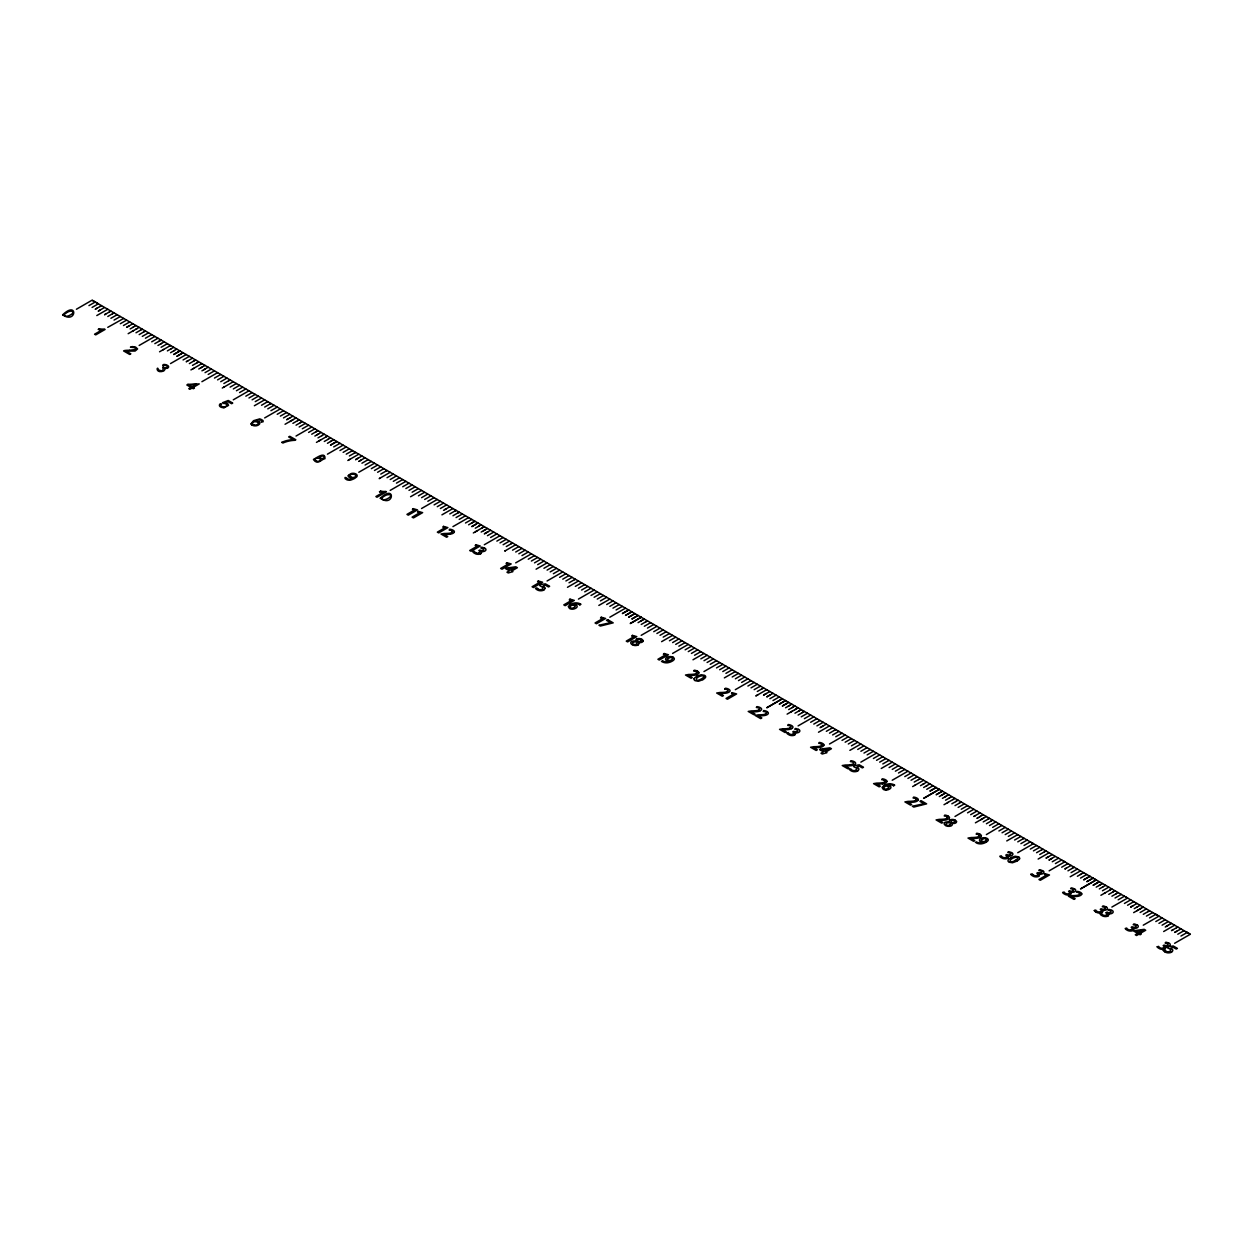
<?xml version="1.0" encoding="UTF-8"?>
<svg xmlns="http://www.w3.org/2000/svg" width="1253" height="1253" viewBox="0 0 1253 1253"><rect width="100%" height="100%" fill="white"/><g stroke="black" fill="none" stroke-linecap="round" stroke-linejoin="round"><path stroke-width="1.5" d="M64.201 314.707L65.469 313.391M724.798 689.056L725.377 688.226A5.654 3.258 0 0 1 728.666 689.181A4.072 2.349 0 0 1 730.092 690.826A3.978 2.302 0 0 1 728.76 692.267A6.328 3.649 0 0 1 725.597 693.191A21.16 12.217 0 0 1 721.305 693.395L719.77 693.41L723.451 695.572L722.276 696.245L716.685 693.019L719.895 692.486A30.73 17.746 0 0 0 724.328 692.314A5.372 3.101 0 0 0 727.241 691.562M763.766 710.592L763.187 711.422A4.417 2.553 0 0 1 765.708 712.002A2.302 1.331 0 0 1 766.491 713.02A2.678 1.535 0 0 1 765.583 713.912M1039.473 869.77L1038.815 870.553A4.354 2.522 0 0 1 1041.008 871.18A2.052 1.19 0 0 1 1041.306 872.84M570.272 604.447L568.298 606.53L569.504 608.472A3.994 2.318 0 0 0 572.402 609.193A5.043 2.913 0 0 0 575.613 608.285A4.057 2.334 0 0 0 576.286 605.011M856.003 770.156C860.185 766.977 846.292 766.789 859.307 764.816L863.505 767.243L862.346 767.917L859.135 766.069L856.692 767.134M884.054 785.349L882.081 787.432L883.287 789.374A3.994 2.318 0 0 0 886.169 790.079M579.92 604.854L580.969 604.244A7.44 4.292 0 0 0 575.926 602.865A8.646 4.996 0 0 0 570.35 604.494M893.687 785.756L894.752 785.13A7.44 4.292 0 0 0 889.708 783.751A8.646 4.996 0 0 0 884.132 785.38M101.462 305.622L99.895 306.531M132.849 327.362L136.013 325.576M161.12 347.269L167.385 343.682M198.35 362.007L196.784 362.916M229.33 380.348L230.145 379.925M255.252 401.618L261.532 398.031M292.904 416.153L289.349 418.173M324.292 434.274L321.896 435.605M354.85 452.819L355.664 452.38M387.036 470.501L385.83 471.159M418.001 488.827L412.143 492.21M448.981 507.167L449.796 506.729M481.183 524.85L478.411 526.417M512.555 542.956L506.275 546.559M512.164 543.191L511.349 543.63M543.943 561.078L537.662 564.664M574.5 579.638L575.315 579.199M606.687 597.305L600.422 600.907M637.276 615.881L631.825 619.029L638.075 615.427M669.447 633.548L663.182 637.135M700.004 652.093L700.834 651.654M731.815 670.01L725.926 673.362M757.313 691.484L763.578 687.897M794.966 706.003L792.225 707.6M826.338 724.124L820.073 727.711M857.725 742.246L851.445 745.833M882.817 763.938L889.097 760.352M919.655 778.912L920.485 778.473M951.466 796.814L949.116 798.177M979.721 816.737L982.806 814.92M982.446 815.17L983.229 814.701M1014.617 832.822L1008.336 836.409M1045.174 851.382L1045.989 850.944M1077.376 869.049L1071.096 872.636M1108.748 887.171L1102.468 890.758M1140.136 905.292L1137.004 907.094M1171.508 923.398L1169.942 924.322M76.417 309.24L92.095 300.172L98.126 303.665M88.947 305.607L95.228 302.02M92.08 307.424L98.36 303.837M95.995 308.771L100.318 306.327M95.228 309.225L97.201 308.128M104.234 307.674L98.36 311.042M98.392 311.057L100.334 309.93M96.794 315.568L107.774 309.272M104.641 314.66L105.8 313.986M104.672 314.675L109.7 311.746M109.34 311.981L110.906 311.073M107.805 316.492L112.833 313.548M112.472 313.798L114.023 312.874M110.906 318.293L117.187 314.707M114.054 320.095L120.319 316.508M99.316 328.803L98.204 329.445A10.259 5.92 0 0 0 101.916 329.993L94.57 334.222L95.714 334.88L105.127 329.445L104.391 329.022A8.207 4.746 0 0 1 99.379 328.725M107.774 327.346L123.671 318.434M120.319 323.728L126.6 320.142M123.467 325.529L129.732 321.943M132.849 323.744L126.6 327.346L128.965 326.015M130.124 328.928L133.272 327.158M128.166 333.69L133.617 330.541M135.669 329.351L139.146 327.378M132.285 331.34L137.078 328.584M136.013 332.781L140.681 330.087M140.32 330.322L142.294 329.194M139.177 334.614L143.813 331.888M143.468 332.139L145.395 330.98M142.294 336.399L148.559 332.812M145.426 338.216L151.707 334.629M139.146 345.468L154.839 336.446M151.707 341.834L157.972 338.247M154.839 343.651L161.089 340.049L158.755 341.427M160.697 343.886L164.221 341.85M157.972 345.468L161.512 343.463M159.554 351.795L163.642 349.43M169.108 346.282L170.533 345.499M162.984 349.853L169.844 345.891M167.385 350.903L171.285 348.647M170.925 348.898L173.666 347.316M170.565 352.719L174.418 350.464M174.057 350.699L176.767 349.101M170.533 363.574L186.211 354.552M183.079 359.956L189.36 356.369M188.169 360.645L186.211 361.772L192.492 358.186M193.244 361.334L195.609 359.971M189.36 363.574L194.058 360.895M192.492 365.39L197.191 362.712M190.926 369.917L193.651 368.335M201.185 363.996L201.874 363.589L193.009 368.758M198.773 369.008L201.874 367.207M201.138 367.677L205.053 365.422M201.937 370.841L205.022 369.024M203.879 369.713L208.155 367.223M205.053 372.642L211.318 369.055M208.186 374.443L214.467 370.857M201.905 381.695L217.599 372.674M214.467 378.077L220.732 374.49M217.599 379.878L223.88 376.292M226.981 378.093L220.732 381.695M228.547 380.802L229.362 380.379M223.88 383.512L228.97 380.599M222.298 388.038L224.35 386.848M223.707 387.255L233.293 381.726M230.145 387.13L236.394 383.528M233.324 388.963L239.527 385.329M236.425 390.748L242.706 387.161M239.558 392.565L245.839 388.978M233.293 399.817L248.971 390.795M245.839 396.183L252.119 392.596M248.971 398L255.252 394.413M252.119 399.817L258.353 396.199M254.359 405.753L264.665 399.848M261.532 405.252L266.983 402.088M266.623 402.338L267.797 401.665M264.696 407.068L270.115 403.905M269.755 404.155L270.914 403.45M267.797 408.87L274.078 405.283M270.946 410.686L277.211 407.1M264.665 417.922L280.359 408.901M277.211 414.304L283.491 410.718M280.359 416.121L286.624 412.535M283.491 417.922L289.741 414.32M286.624 419.739L287.798 419.066M287.047 419.536L290.163 417.735M285.058 424.266L296.037 417.969M289.866 421.525L293.28 419.551M292.904 423.357L297.963 420.444M297.603 420.679L299.185 419.771M296.068 425.19L301.112 422.245M300.36 422.715L302.286 421.572M299.185 426.991L305.45 423.404M302.318 428.792L308.598 425.206M296.037 436.044L311.731 427.022M308.598 432.426L314.879 428.839M311.731 434.227L317.98 430.625L315.646 432.003M317.213 434.697L321.113 432.442M314.879 436.044L318.795 433.82M318.011 437.861L322.319 435.402M316.445 442.387L320.533 440.022M326.015 436.858L327.425 436.075M319.202 440.821L326.735 436.483M324.292 441.479L328.176 439.223M327.816 439.474L330.557 437.892M327.456 443.311L331.309 441.04M330.557 441.51L333.674 439.678M330.557 445.097L336.806 441.495L330.588 445.113M333.705 446.914L339.97 443.327M327.425 454.166L343.118 445.144M339.97 450.532L346.251 446.945M343.15 452.364L349.383 448.762M350.918 451.456L352.5 450.547M346.251 454.166L351.733 451.033M354.066 453.273L354.881 452.834M349.383 455.967L354.489 453.069M347.817 460.493L349.869 459.318M349.211 459.726L358.797 454.197M355.664 459.6L357.998 458.238M355.695 459.616L361.945 456.014M359.188 461.182L361.13 460.055M358.828 461.417L365.046 457.799M361.945 463.218L368.21 459.632M365.077 465.035L371.358 461.449M358.797 472.271L374.49 463.25M371.358 468.653L377.623 465.067M374.49 470.47L380.771 466.868M377.623 472.271L383.872 468.669M380.771 474.088L386.253 470.956M379.878 478.223L379.205 478.615L390.184 472.303M387.036 477.706L393.317 474.12M390.216 479.539L396.418 475.921M393.317 481.34L399.597 477.738M379.518 491.787L380.63 491.145M396.449 483.141L402.73 479.554M390.184 490.393L405.862 481.371M402.73 486.775L409.011 483.172M405.862 488.576L412.143 484.989M409.011 490.393L415.244 486.791M410.577 496.736L421.556 490.424M418.424 495.828L424.297 492.46M421.588 497.66L427.445 494.277M424.689 499.446L430.969 495.859M427.837 501.263L434.118 497.676M421.556 508.514L437.25 499.477M434.118 504.881L440.383 501.294M437.25 506.698L443.531 503.111M440.383 508.514L446.632 504.896M443.531 510.316L449.013 507.183M444.721 509.658L446.272 508.765M441.949 514.842L452.944 508.546M449.796 513.949L455.653 510.566M454.886 511.036L456.076 510.347M452.975 515.766L458.394 512.602M457.643 513.072L459.178 512.148M456.076 517.567L462.357 513.981M459.209 519.384L465.489 515.782M452.944 526.62L468.622 517.599M465.489 523.002L471.77 519.415M468.622 524.819L474.871 521.201L471.77 523.034M478.004 523.018L471.77 526.62L476.077 524.177M475.294 528.202L479.21 525.978M473.336 532.964L477.424 530.599M482.217 527.842L484.284 526.636L475.42 531.805M481.183 532.055L485.459 529.58M483.548 530.724L487.448 528.468M488.2 531.617L484.316 533.872L490.565 530.27M487.448 535.689L493.729 532.086M490.596 537.49L496.861 533.903M484.316 544.742L500.01 535.72M496.861 541.124L503.142 537.521M500.01 542.925L506.275 539.338M509 541.359L503.142 544.742M505.398 550.678L504.708 551.085L515.688 544.773M512.555 550.177L518.836 546.59M515.719 552.009L521.937 548.375M518.836 553.795L525.101 550.208M521.968 555.612L528.249 552.025M515.688 562.863L531.382 553.826M528.249 559.23L534.514 555.643M531.382 561.046L537.662 557.46M534.514 562.863L540.763 559.245M536.096 569.191L547.075 562.895M543.943 568.298L550.208 564.696M547.107 570.115L553.325 566.497M550.208 571.916L556.489 568.329M553.356 573.733L559.621 570.131M547.075 580.969L562.769 571.948M559.621 577.351L565.902 573.764M562.769 579.168L569.034 575.566M565.902 580.969L572.151 577.367M569.034 582.786L574.532 579.653M567.468 587.312L578.447 581M575.315 586.404L581.596 582.817M578.479 588.237L584.697 584.618M581.596 590.038L587.861 586.435M584.728 591.839L591.009 588.252M578.447 599.091L594.141 590.069M591.009 595.473L597.274 591.87M594.141 597.274L600.422 593.687M597.274 599.091L603.523 595.488M598.84 605.434L609.835 599.122M606.687 604.526L612.968 600.939M609.866 606.358L616.069 602.724M612.968 608.144L619.248 604.557M616.1 609.96L622.381 606.374M609.835 617.212L625.513 608.175M640.8 621.065L644.308 619.029L638.075 622.647M645.483 621.974L647.456 620.846L641.238 624.464M644.34 626.265L650.62 622.678M647.488 628.082L653.753 624.48M641.207 635.318L656.901 626.296M653.753 631.7L660.033 628.113M656.901 633.517L663.182 629.914M660.033 635.318L666.283 631.716M661.6 641.661L672.595 635.349M669.447 640.753L675.727 637.166M672.626 642.585L678.828 638.967M675.727 644.387L682.008 640.784M678.86 646.188L685.14 642.601M672.595 653.439L688.273 644.418M661.459 661.443L662.539 660.817M685.14 649.821L691.421 646.219M688.273 651.623L694.554 648.036M691.421 653.439L697.655 649.837M694.554 655.256L700.035 652.124M692.987 659.783L703.967 653.471M700.834 658.874L707.099 655.288M703.998 660.707L710.216 657.073M707.099 662.492L713.38 658.906M710.247 664.309L716.512 660.723M703.967 671.561L719.661 662.524M716.512 667.927L722.793 664.341M719.661 669.744L725.926 666.157M722.793 671.561L729.042 667.943M724.359 677.889L735.339 671.592M732.206 676.996L738.487 673.394M735.37 678.813L741.588 675.195M738.487 680.614L744.752 677.027M741.619 682.431L747.9 678.828M735.339 689.667L751.033 680.645M747.9 686.049L754.165 682.462M751.033 687.866L757.313 684.263M754.165 689.667L760.414 686.064L759.663 686.534M762.012 688.805L762.795 688.351M756.42 695.619L766.726 689.698M755.747 696.01L757.814 694.851M763.578 695.102L769.859 691.515M763.61 695.117L766.335 693.551M772.96 693.316L766.726 696.919L769.859 695.133M769.859 698.735L776.14 695.133M772.991 700.537L779.272 696.95M782.42 705.972L788.685 702.385M782.452 705.987L787.51 703.074M785.553 707.788L789.829 705.314M787.918 706.457L791.802 704.186M788.685 709.59L792.977 707.131M790.533 712.158L797.378 708.211M787.119 714.132L792.601 710.999M794.653 709.809L798.098 707.82M798.85 710.968L801.247 709.637M794.966 713.223L799.665 710.545M802.374 712.565L804.348 711.422M798.13 715.056L803.189 712.127M801.247 716.841L807.512 713.255M804.379 718.658L810.66 715.071M798.098 725.894L813.792 716.873M810.66 722.276L816.925 718.689M813.792 724.093L820.073 720.506M816.925 725.894L823.174 722.292M820.84 727.257L822.798 726.145M818.491 732.238L829.486 725.941M831.397 728.416L832.619 727.742M826.338 731.329L832.227 727.977M834.545 730.233L835.72 729.544M829.517 733.162L835.359 729.794M832.619 734.963L838.899 731.376M835.751 736.764L842.032 733.177M829.486 744.016L845.164 734.994M842.032 740.398L848.312 736.811M845.164 742.199L851.445 738.612M848.312 744.016L854.546 740.413M849.879 750.359L860.858 744.047M863.568 746.083L857.725 749.451M866.7 747.884L860.889 751.283M863.99 753.069L870.271 749.482M867.139 754.886L873.404 751.299M860.858 762.137L876.552 753.116M873.404 758.504L879.684 754.917M876.552 760.32L882.817 756.734M879.684 762.137L885.573 758.77M881.251 768.481L892.23 762.169M889.097 767.572L895.378 763.985M892.261 769.405L898.479 765.771M895.378 771.19L901.659 767.603M898.511 773.007L904.791 769.42M892.23 780.243L907.924 771.221M904.791 776.625L911.072 773.038M907.924 778.442L914.204 774.855M911.072 780.243L916.523 777.095M915.771 777.58L917.306 776.641M914.204 782.06L918.872 779.366M918.512 779.617L919.686 778.927M914.674 785.412L923.586 780.274M912.638 786.586L915.395 785.036M922.819 784.331L926.75 782.091M920.485 785.678L924.009 783.689M926.343 785.929L929.867 783.892M923.649 787.51L927.142 785.49M926.75 789.312L933.031 785.725M936.132 787.51L929.898 791.113L936.163 787.526M941.254 795.436L945.576 792.961M939.311 796.548L944.01 793.869M942.444 798.365L946.328 796.125M945.201 796.814L948.693 794.762M945.576 800.181L949.476 797.942M947.425 802.734L953.58 799.179M944.01 804.708L948.129 802.359M952.922 799.602L954.99 798.396M955.741 801.56L958.138 800.213M951.857 803.8L956.164 801.356M959.281 803.142L961.239 802.014M955.021 805.632L959.688 802.938M958.138 807.418L964.403 803.831M961.27 809.234L967.551 805.648M954.99 816.486L970.448 807.324M967.551 812.852L973.816 809.266M970.683 814.669L976.964 811.083M975.382 815.578L973.816 816.486L980.065 812.884M977.356 818.068L980.457 816.283M976.964 818.287L978.154 817.645M980.848 819.681L983.589 818.099M975.398 822.829L986.377 816.517M987.912 819.227L989.51 818.334M983.229 821.921L988.335 819.008M991.045 821.028L992.611 820.12M986.409 823.754L991.468 820.825M989.51 825.539L995.79 821.952M992.642 827.356L998.923 823.769M986.377 834.592L1001.836 825.445M975.398 842.486L976.479 841.859M998.923 830.974L1005.204 827.387M1002.055 832.791L1008.336 829.204M1005.204 834.592L1011.077 831.24M1006.77 840.935L1017.749 834.639M1020.897 836.44L1014.617 840.027M1023.2 838.696L1023.999 838.241M1017.781 841.859L1023.638 838.492M1020.897 843.661L1027.162 840.074M1024.03 845.462L1030.311 841.875M1017.749 852.713L1033.443 843.692L1064.392 861.563M1030.311 849.095L1036.576 845.509M1033.443 850.897L1039.724 847.31M1036.576 852.713L1042.433 849.346M1041.666 849.816L1042.825 849.111M1039.724 854.53L1044.422 851.852M1044.391 851.836L1045.206 851.398M1038.142 859.057L1049.137 852.745M1052.269 854.562L1045.989 858.148L1048.745 856.598M1054.979 856.582L1050.687 859.057M1049.137 859.965L1050.296 859.292M1049.168 859.981L1051.878 858.415M1052.269 861.766L1058.55 858.18M1055.402 863.583L1061.683 859.997M1049.137 870.835L1064.815 861.813L1095.764 879.684M1061.683 867.201L1067.963 863.615M1071.096 865.431L1064.815 869.018L1066.413 868.141M1067.963 870.835L1072.631 868.141M1072.27 868.376L1074.197 867.233M1070.203 876.771L1079.82 871.274M1080.478 874.469L1083.641 872.683M1077.376 876.27L1080.9 874.265M1086.758 874.469L1080.54 878.102M1098.928 885.558L1102.468 883.553M1096.203 887.14L1100.901 884.461M1099.335 888.941L1102.844 886.92M1102.483 887.171L1105.585 885.338M1104.316 893.326L1110.471 889.771M1100.901 895.284L1105.021 892.95M1109.813 890.178L1111.881 888.988M1112.633 892.136L1115.029 890.789M1108.748 894.376L1113.056 891.932M1115.781 893.953L1118.13 892.59M1111.912 896.208L1116.204 893.749M1115.029 898.009L1121.294 894.423M1118.162 899.811L1124.442 896.224M1111.881 907.062L1127.575 898.041L1158.524 915.912M1124.442 903.444L1130.707 899.858M1127.575 905.246L1133.855 901.659M1130.707 907.062L1133.057 905.715M1130.739 907.078L1136.957 903.46M1134.247 908.644L1137.348 906.859M1137.051 910.649L1141.17 908.284M1133.652 912.623L1138.46 909.882M1139.134 909.49L1143.269 907.094M1146.401 908.911L1140.136 912.497M1147.936 911.62L1149.518 910.712M1143.3 914.33L1148.359 911.401M1146.401 916.115L1152.682 912.529M1149.549 917.932L1155.814 914.345M1143.269 925.184L1158.962 916.162L1189.88 934.018M1155.814 921.55L1162.095 917.963M1158.962 923.367L1165.227 919.78M1162.095 925.184L1167.937 921.801M1166.01 926.547L1168.344 925.2M1165.227 926.985L1166.825 926.108M1167.592 925.669L1170.302 924.072M1174.641 925.215L1163.661 931.527M1176.567 927.69L1177.789 927.032M1171.508 930.619L1176.598 927.706M1171.931 930.415L1173.09 929.742M1179.699 929.507L1180.89 928.818M1180.138 929.303L1174.641 932.42L1176.614 931.324M1177.789 934.237L1184.054 930.65M1180.921 936.054L1187.202 932.467M1174.625 943.29L1190.35 934.252L1186.309 931.919M352.735 478.207C348.021 481.606 346.877 476.892 345.092 477.503A3.273 1.879 0 0 0 345.342 478.787L346.721 479.711A4.119 2.381 0 0 0 349.885 480.15L350.589 480.056A6.296 3.634 0 0 0 351.67 479.774L353.691 478.928A20.784 11.997 0 0 0 354.975 478.207L356.666 476.892A4.996 2.882 0 0 0 357.027 476.328A4.245 2.443 0 0 0 355.915 473.979L354.897 473.556A3.775 2.177 0 0 0 353.769 473.321A4.198 2.428 0 0 0 352.939 473.289A4.041 2.334 0 0 0 351.31 473.509L348.757 474.965A3.916 2.271 0 0 0 348.412 475.639M696.856 676.291L701.147 674.74L704.593 675.32A3.649 2.099 0 0 1 705.58 677.309A10.196 5.889 0 0 1 702.839 679.612M702.902 679.659L698.548 681.256L695.102 680.692A3.681 2.13 0 0 1 694.162 678.687M1010.811 857.788L1015.087 856.253L1018.548 856.833M1016.841 861.171L1012.487 862.769L1009.041 862.205A3.681 2.13 0 0 1 1008.117 860.185A10.055 5.811 0 0 1 1010.873 857.835M1143.175 930.274L1138.758 932.749L1136.408 931.386L1143.128 930.243M162.921 367.207C162.749 368.633 164.629 372.517 158.489 369.964C157.345 364.795 155.043 372.627 161.621 371.561C166.336 371.217 163.297 367.849 167.495 368.257C172.162 365.453 161.167 362.79 163.109 365.751M542.815 586.185L545.259 585.12L548.469 586.968L549.644 586.294L545.431 583.867C532.165 585.323 546.433 586.373 542.126 589.223A2.851 1.645 0 0 1 538.179 589.223M1170.6 948.286L1173.043 947.221L1176.254 949.069L1177.428 948.396L1173.215 945.968C1159.589 947.91 1173.826 947.863 1170.02 951.246A2.851 1.645 0 0 1 1165.963 951.325M849.424 769.264L850.803 768.841A5.294 3.054 0 0 0 852.118 770.141A2.851 1.645 0 0 0 856.065 770.203M1163.332 950.416L1164.71 949.993A5.294 3.054 0 0 0 1166.026 951.293M1030.89 874.312L1032.331 873.905A4.965 2.866 0 0 0 1033.647 875.236M1094.339 910.477L1095.78 910.07A4.965 2.866 0 0 0 1097.095 911.401A2.616 1.504 0 0 0 1100.745 911.636M1157.208 946.782L1158.649 946.375A4.965 2.866 0 0 0 1159.965 947.707A2.616 1.504 0 0 0 1163.614 947.926M923.978 803.721L912.356 806.243L913.797 807.073L926.625 803.862L921.096 800.667L919.921 801.356L924.009 803.706M388.148 494.575L386.472 495.013A17.84 10.29 0 0 0 383.167 496.846L381.867 498.146A2.475 1.425 0 0 0 384.624 499.79M507.951 568.737L514.811 567.687L510.441 570.193L507.935 568.752M821.999 749.78L828.86 748.73L824.49 751.236L821.968 749.78M384.608 499.728L386.394 499.211A19.171 11.073 0 0 0 389.464 497.488L390.764 496.188A2.412 1.394 0 0 0 388.132 494.512M223.989 407.742L228.547 405.377L227.811 403.748L225.101 402.824L228.046 401.68L231.601 403.732L232.745 403.074L228.265 400.49L222.47 402.714L223.379 403.435A3.007 1.739 0 0 1 226.777 405.314A3.007 1.739 0 0 1 222.83 406.786A3.007 1.739 0 0 1 221.233 404.233M445.614 534.404L444.095 534.404L447.76 536.55L446.585 537.239L441.009 534.013L444.22 533.48A30.73 17.746 0 0 0 448.652 533.308A5.372 3.101 0 0 0 451.566 532.556A2.678 1.535 0 0 0 452.364 531.648M782.655 729.747L784.174 729.732A21.16 12.217 0 0 0 788.482 729.544A6.328 3.649 0 0 0 791.661 728.604M878.196 784.018L876.677 784.033L880.342 786.179L879.167 786.853L873.576 783.626L876.787 783.094A30.73 17.746 0 0 0 881.219 782.921A5.372 3.101 0 0 0 884.148 782.185A2.678 1.535 0 0 0 884.931 781.261M1071.519 896.584L1073.038 896.568A21.16 12.217 0 0 0 1077.345 896.381A6.328 3.649 0 0 0 1080.525 895.441A3.978 2.302 0 0 0 1081.731 893.984M782.765 728.807L779.554 729.34L785.145 732.566L786.32 731.893L782.624 729.763M129.404 350.276L135.888 349.493L134.791 347.676L130.453 347.175L132.285 346.595L135.543 347.018L137.595 348.914L135.105 351.059L127.681 351.106A6.061 3.493 0 0 0 126.24 351.153L130.845 353.816L129.717 354.474L123.593 350.934A3.023 1.754 0 0 1 124.533 350.542A11.152 6.437 0 0 1 129.388 350.354M703.481 675.915C701.022 675.226 695.509 677.372 696.245 680.066A1.77 1.018 0 0 0 697.749 680.316L698.579 680.144A11.402 6.578 0 0 0 701.414 678.86A11.152 6.437 0 0 0 703.747 677.168M662.101 661.788L662.524 661.976A6.187 3.571 0 0 0 667.379 662.806A9.397 5.419 0 0 0 671.859 661.333A6.985 4.041 0 0 0 674.302 659.188A3.79 2.193 0 0 0 673.112 657.308M221.562 404.359L220.324 403.764A4.276 2.475 0 0 0 219.87 406.411A4.276 2.475 0 0 0 223.989 407.695M662.947 661.051L663.495 661.302A4.495 2.6 0 0 0 666.831 661.866M92.503 300.438L1033.208 843.567M1127.136 897.79L1094.198 878.729M1031.438 842.502L1033.474 843.676M1062.81 860.623L1064.846 861.798M1125.57 896.85L1127.606 898.025M1154.937 913.813L1158.994 916.147M293.218 439.584L288.629 436.921L289.756 436.279L295.833 439.772L294.909 440.304A20.346 11.747 0 0 0 286.029 441.855A16.806 9.711 0 0 0 282.959 443.029L281.815 442.356M1107.057 912.247L1106.07 912.842M1071.487 896.6L1075.184 898.73L1074.009 899.403L1068.417 896.177L1071.628 895.644A30.73 17.746 0 0 0 1076.061 895.472A5.372 3.101 0 0 0 1078.99 894.736A2.678 1.535 0 0 0 1079.773 893.812M252.26 425.174L251.414 424.516M884.352 788.764L883.772 787.714L885.119 786.351A2.349 1.347 0 0 1 888.314 786.367M570.475 607.799L570.021 606.75L571.337 605.465A2.349 1.347 0 0 1 574.532 605.481M251.007 423.765L253.56 420.679L259.465 418.972A3.853 2.224 0 0 1 260.781 419.207L262.801 420.381A3.352 1.942 0 0 1 262.973 421.869L261.031 421.995A3.226 1.864 0 0 0 261.642 421.118A2.365 1.363 0 0 0 259.606 419.833M727.257 689.683A2.302 1.331 0 0 1 728.103 690.654A2.678 1.535 0 0 1 727.194 691.531M724.798 689.072A4.417 2.553 0 0 1 727.335 689.636M703.606 675.868A2.02 1.175 0 0 1 703.638 677.137M694.084 678.656A10.055 5.811 0 0 1 696.934 676.338M696.073 671.686A2.302 1.331 0 0 1 696.934 672.657M696.151 671.624A4.417 2.553 0 0 0 693.614 671.06L694.209 670.214A5.654 3.258 0 0 1 697.482 671.185M696.856 672.657A2.678 1.535 0 0 1 696.01 673.534A5.372 3.101 0 0 1 693.144 674.271A30.73 17.746 0 0 1 688.711 674.459L685.501 675.022L691.092 678.249L692.267 677.56L688.57 675.43L690.121 675.414A21.16 12.217 0 0 0 694.428 675.21A6.328 3.649 0 0 0 697.608 674.286A3.978 2.302 0 0 0 698.814 672.83M697.467 671.201A4.072 2.349 0 0 1 698.923 672.814M669.478 661.161A6.453 3.728 0 0 1 666.815 661.788M669.431 661.145A3.508 2.036 0 0 1 666.674 660.519M672.062 657.825A1.958 1.128 0 0 1 672.485 658.937A5.545 3.211 0 0 1 670.966 660.206M668.616 658.279A2.913 1.676 0 0 1 672.188 657.621M670.371 660.503A2.428 1.41 0 0 1 668.037 660.159M666.909 657.433A4.542 2.631 0 0 1 673.253 657.214M666.455 660.629A3.931 2.271 0 0 1 666.941 657.433M667.755 660.253A2.6 1.504 0 0 1 668.491 658.248M631.716 641.552A4.01 2.318 0 0 1 635.944 641.144M632.311 644.637A3.994 2.302 0 0 1 631.481 641.473M636.399 644.183A2.255 1.3 0 0 1 633.219 644.167A2.318 1.331 0 0 1 633.282 642.35M636.571 644.23A3.32 1.911 0 0 0 636.54 642.069A2.819 1.629 0 0 0 633.235 642.335M640.847 639.829A1.989 1.159 0 0 0 637.949 639.891A2.929 1.692 0 0 0 637.996 641.646M640.909 639.797A2.036 1.175 0 0 1 640.784 641.411A2.522 1.457 0 0 1 637.949 641.661M636.023 641.113A3.414 1.973 0 0 1 636.634 639.14M636.54 639.061A3.79 2.193 0 0 1 641.834 639.312M641.787 639.359A3.947 2.271 0 0 1 643.165 640.847M638.591 642.476A3.508 2.02 0 0 0 642.194 642.147A3.242 1.864 0 0 0 643.04 640.847M638.513 642.538A3.884 2.24 0 0 1 637.996 644.935M638.075 645.013A4.182 2.412 0 0 1 632.248 644.684M576.067 603.899A5.623 3.242 0 0 0 572.997 604.494A3.634 2.099 0 0 1 575.973 605.152M570.397 608.081A2.882 1.66 0 0 0 573.968 607.454A2.741 1.582 0 0 0 574.845 605.371M576.098 603.774A5.592 3.226 0 0 1 579.81 604.917M545.008 588.19A4.088 2.365 0 0 1 543.63 589.928M543.849 590.085A4.73 2.741 0 0 1 537.192 589.85A6.359 3.681 0 0 1 535.501 588.33L536.926 587.892A5.294 3.054 0 0 0 538.242 589.192M543.442 586.529A4.808 2.772 0 0 1 544.945 588.19M484.613 548.031A3.477 2.005 0 0 1 485.365 550.725A3.477 2.005 0 0 1 480.776 551.383M484.394 548.172A5.779 3.336 0 0 0 481.497 547.185L480.823 547.984A4.354 2.522 0 0 1 483.016 548.61A2.052 1.19 0 0 1 483.298 550.271M481.027 551.163A3.414 1.973 0 0 1 480.525 553.638M480.776 553.842A4.448 2.569 0 0 1 474.652 553.34A6.108 3.524 0 0 1 472.835 551.759L474.339 551.336A4.965 2.866 0 0 0 475.654 552.667M479.304 552.902A2.616 1.504 0 0 1 475.639 552.683M479.116 552.777A2.349 1.363 0 0 0 479.899 551.743A3.367 1.942 0 0 0 478.818 550.615L479.805 550.004A3.164 1.833 0 0 0 481.387 550.49A2.005 1.159 0 0 0 483.141 550.192M451.566 530.677A2.302 1.331 0 0 1 452.427 531.648M451.644 530.614A4.417 2.553 0 0 0 449.122 530.05L449.702 529.205A5.654 3.258 0 0 1 452.991 530.176A4.072 2.349 0 0 1 454.416 531.805M449.921 534.201A21.16 12.217 0 0 1 445.614 534.389M449.921 534.185A6.328 3.649 0 0 0 453.1 533.277A3.978 2.302 0 0 0 454.306 531.82M65.516 313.407A17.84 10.29 0 0 1 68.805 311.558L70.481 311.12A2.412 1.394 0 0 1 73.097 312.749L71.813 314.049A19.171 11.073 0 0 1 68.743 315.772L66.942 316.289A2.475 1.425 0 0 1 64.091 314.691M163.297 365.845A2.334 1.347 0 0 1 167.15 366.283A2.334 1.347 0 0 1 164.879 368.131M164.895 367.865A3.273 1.895 0 0 1 163.094 367.317M255.142 421.086A3.822 2.208 0 0 1 257.1 421.118A3.963 2.287 0 0 1 259.105 421.979M255.346 421.165A6.531 3.775 0 0 1 259.559 419.614M259.167 422.026A3.587 2.067 0 0 1 259.716 422.841A4.229 2.443 0 0 1 259.747 423.53A3.963 2.287 0 0 1 259.418 424.203L258.4 425.018A5.106 2.945 0 0 1 256.098 425.801A4.01 2.318 0 0 1 251.148 423.874M281.862 442.387A18.529 10.697 0 0 1 293.233 439.678M352.954 478.066A3.712 2.146 0 0 1 349.509 477.487A4.119 2.381 0 0 1 348.992 477.142A3.571 2.052 0 0 1 348.444 476.328M348.35 476.203A4.119 2.381 0 0 1 348.318 475.514M380.693 491.066A8.207 4.746 0 0 0 385.72 491.411L386.441 491.787L377.028 497.222L375.884 496.564L383.23 492.319A10.259 5.92 0 0 1 379.534 491.756M758.723 709.95A2.678 1.535 0 0 0 759.569 709.073A2.302 1.331 0 0 0 758.785 708.102A4.417 2.553 0 0 0 756.326 707.491L756.922 706.645A5.654 3.258 0 0 1 760.195 707.6A4.072 2.349 0 0 1 761.636 709.245A3.978 2.302 0 0 1 760.289 710.686M758.785 709.997A5.372 3.101 0 0 1 755.857 710.686A30.73 17.746 0 0 1 751.424 710.89L748.213 711.438L753.805 714.664L754.979 713.991L751.283 711.845L752.834 711.829A21.16 12.217 0 0 0 757.141 711.641A6.328 3.649 0 0 0 760.32 710.702M765.63 713.944A5.372 3.101 0 0 1 762.701 714.649A30.73 17.746 0 0 1 758.284 714.836L755.073 715.4L760.665 718.627L761.84 717.938L758.143 715.808L759.694 715.792A21.16 12.217 0 0 0 764.001 715.588A6.328 3.649 0 0 0 767.165 714.664A3.978 2.302 0 0 0 768.371 713.208A4.072 2.349 0 0 0 767.024 711.579M763.782 710.576A5.654 3.258 0 0 1 767.055 711.563M790.063 727.852A2.678 1.535 0 0 0 790.909 726.991A2.302 1.331 0 0 0 790.126 726.004A4.417 2.553 0 0 0 787.683 725.393L788.262 724.547A5.654 3.258 0 0 1 791.536 725.518A4.072 2.349 0 0 1 792.977 727.147A3.978 2.302 0 0 1 791.63 728.588M790.126 727.899A5.372 3.101 0 0 1 787.197 728.588M787.197 728.651A30.73 17.746 0 0 1 782.765 728.792M798.521 729.309A3.477 2.005 0 0 1 799.273 731.987A3.477 2.005 0 0 1 794.7 732.645M798.318 729.45A5.779 3.336 0 0 0 795.404 728.447L794.747 729.262A4.354 2.522 0 0 1 796.939 729.888A2.052 1.19 0 0 1 797.221 731.548M794.95 732.441A3.414 1.973 0 0 1 794.449 734.9M794.7 735.119A4.448 2.569 0 0 1 788.56 734.603A6.108 3.524 0 0 1 786.759 733.021L788.247 732.598A4.965 2.866 0 0 0 789.578 733.945A2.616 1.504 0 0 0 793.212 734.164M793.807 733.005A2.349 1.363 0 0 1 793.039 734.039M793.775 733.005A3.367 1.942 0 0 0 792.742 731.877L793.729 731.282A3.164 1.833 0 0 0 795.31 731.768A2.005 1.159 0 0 0 797.049 731.47M821.154 743.922A2.302 1.331 0 0 1 821.999 744.893M821.216 743.859A4.417 2.553 0 0 0 818.695 743.295L819.274 742.449A5.654 3.258 0 0 1 822.563 743.421A4.072 2.349 0 0 1 823.988 745.049M821.937 744.893A2.678 1.535 0 0 1 821.091 745.77A5.372 3.101 0 0 1 818.209 746.506A30.73 17.746 0 0 1 813.792 746.694L810.581 747.258L816.173 750.484L817.332 749.795L813.636 747.665L815.186 747.649A21.16 12.217 0 0 0 819.493 747.446A6.328 3.649 0 0 0 822.673 746.522A3.978 2.302 0 0 0 823.879 745.065M849.879 764.784A5.372 3.101 0 0 0 852.807 764.079A2.678 1.535 0 0 0 853.591 763.171A2.302 1.331 0 0 0 852.807 762.2A4.417 2.553 0 0 0 850.364 761.589L850.944 760.743A5.654 3.258 0 0 1 854.217 761.699A4.072 2.349 0 0 1 855.658 763.343A3.978 2.302 0 0 1 854.311 764.784A6.328 3.649 0 0 1 851.163 765.708A21.16 12.217 0 0 1 846.856 765.912L845.336 765.928L849.001 768.089L847.827 768.762L842.235 765.536L845.446 765.003A30.73 17.746 0 0 0 849.879 764.831M857.506 770.877A4.088 2.365 0 0 0 858.885 769.138A4.808 2.772 0 0 0 857.318 767.462M857.725 771.034A4.73 2.741 0 0 1 851.069 770.799A6.359 3.681 0 0 1 849.377 769.279M884.148 780.29A2.302 1.331 0 0 1 885.01 781.261M884.226 780.243A4.417 2.553 0 0 0 881.705 779.679L882.284 778.833A5.654 3.258 0 0 1 885.558 779.789A4.072 2.349 0 0 1 886.999 781.433M882.504 783.83A21.16 12.217 0 0 1 878.196 784.002M882.504 783.798A6.328 3.649 0 0 0 885.683 782.89A3.978 2.302 0 0 0 886.889 781.433M886.764 785.396A5.623 3.242 0 0 1 889.849 784.785M886.826 785.412A3.634 2.099 0 0 1 889.755 786.038M887.75 788.356A2.882 1.66 0 0 1 884.179 788.983M889.865 784.66A5.592 3.226 0 0 1 893.577 785.803M886.184 790.063A5.043 2.913 0 0 0 889.395 789.171A4.057 2.334 0 0 0 890.069 785.897M888.628 786.257A2.741 1.582 0 0 1 887.844 788.356M915.426 800.432A2.678 1.535 0 0 0 916.288 799.555A2.302 1.331 0 0 0 915.489 798.568A4.417 2.553 0 0 0 913.045 797.957L913.625 797.112A5.654 3.258 0 0 1 916.898 798.083A4.072 2.349 0 0 1 918.339 799.712M915.489 800.463A5.372 3.101 0 0 1 912.56 801.153A30.73 17.746 0 0 1 908.127 801.356L904.917 801.904L910.508 805.131L911.683 804.457L907.986 802.327L909.537 802.296A21.16 12.217 0 0 0 913.844 802.108A6.328 3.649 0 0 0 917.024 801.168A3.978 2.302 0 0 0 918.23 799.727M946.673 816.58A2.302 1.331 0 0 1 947.519 817.551M946.751 816.517A4.417 2.553 0 0 0 944.214 815.954L944.793 815.108A5.654 3.258 0 0 1 948.082 816.079M947.456 817.551A2.678 1.535 0 0 1 946.61 818.428A5.372 3.101 0 0 1 943.728 819.164A30.73 17.746 0 0 1 939.311 819.352L936.101 819.916L941.692 823.143L942.867 822.454L939.17 820.323L940.721 820.308A21.16 12.217 0 0 0 945.028 820.104A6.328 3.649 0 0 0 948.192 819.18A3.978 2.302 0 0 0 949.414 817.723M948.051 816.095A4.072 2.349 0 0 1 949.508 817.708M945.154 822.422A4.01 2.318 0 0 1 949.367 822.015M945.749 825.508A3.994 2.302 0 0 1 944.903 822.344M949.821 825.054A2.255 1.3 0 0 1 946.641 825.038A2.255 1.3 0 0 1 946.657 823.205A2.819 1.629 0 0 1 949.993 822.939A3.32 1.911 0 0 1 949.993 825.1M954.269 820.699A1.989 1.159 0 0 0 951.372 820.762A2.929 1.692 0 0 0 951.419 822.516M954.332 820.684A2.036 1.175 0 0 1 954.206 822.281A2.522 1.457 0 0 1 951.372 822.532M949.461 821.984A3.414 1.973 0 0 1 950.056 820.01M949.962 819.932A3.79 2.193 0 0 1 955.256 820.198M955.209 820.229A3.947 2.271 0 0 1 956.587 821.717M952.029 823.346A3.508 2.02 0 0 0 955.616 823.033A3.242 1.864 0 0 0 956.462 821.717M951.935 823.409A3.884 2.24 0 0 1 951.419 825.805A4.182 2.412 0 0 1 945.67 825.555M978.577 834.733A2.302 1.331 0 0 1 979.439 835.704M978.656 834.686A4.417 2.553 0 0 0 976.134 834.122L976.713 833.276A5.654 3.258 0 0 1 979.987 834.232M979.376 835.704A2.678 1.535 0 0 1 978.515 836.581A5.372 3.101 0 0 1 975.648 837.317A30.73 17.746 0 0 1 971.216 837.521L968.005 838.069L973.597 841.296L974.771 840.622L971.075 838.492L972.626 838.461A21.16 12.217 0 0 0 976.933 838.273A6.328 3.649 0 0 0 980.112 837.333A3.978 2.302 0 0 0 981.318 835.876M979.971 834.263A4.072 2.349 0 0 1 981.428 835.876M980.754 842.83A6.453 3.728 0 0 0 983.417 842.204A3.508 2.036 0 0 1 980.613 841.562M986.001 838.868A1.958 1.128 0 0 1 986.424 839.98M982.556 839.322A2.913 1.676 0 0 1 986.127 838.664M986.471 839.996A5.545 3.211 0 0 1 984.905 841.249M984.31 841.546A2.428 1.41 0 0 1 981.96 841.202M980.77 842.909A4.495 2.6 0 0 1 977.465 842.314M976.479 843.003A6.187 3.571 0 0 0 981.318 843.849A9.397 5.419 0 0 0 985.798 842.376M985.766 842.345A6.985 4.041 0 0 0 988.241 840.23A3.79 2.193 0 0 0 987.035 838.351A4.542 2.631 0 0 0 980.848 838.476A3.931 2.271 0 0 0 980.394 841.656M981.694 841.296A2.6 1.504 0 0 1 982.43 839.291M1011.563 852.526A3.477 2.005 0 0 1 1012.314 855.219A3.477 2.005 0 0 1 1007.741 855.877M1011.359 852.666A5.779 3.336 0 0 0 1008.446 851.68L1007.772 852.479A4.354 2.522 0 0 1 1009.965 853.105A2.052 1.19 0 0 1 1010.263 854.765M1007.992 855.658A3.414 1.973 0 0 1 1007.475 858.133M1007.741 858.336A4.448 2.569 0 0 1 1001.601 857.835A6.108 3.524 0 0 1 999.8 856.253L1001.288 855.83A4.965 2.866 0 0 0 1002.604 857.162A2.616 1.504 0 0 0 1006.253 857.397M1006.081 857.271A2.349 1.363 0 0 0 1006.848 856.238A3.367 1.942 0 0 0 1005.767 855.11L1006.77 854.499A3.164 1.833 0 0 0 1008.352 854.985A2.005 1.159 0 0 0 1010.09 854.687M1019.597 858.853A10.196 5.889 0 0 1 1016.778 861.124M1018.564 856.817A3.649 2.099 0 0 1 1019.519 858.822M1015.353 860.372A11.402 6.578 0 0 1 1012.534 861.672L1011.688 861.813A1.77 1.018 0 0 1 1010.184 861.578C1008.963 859.621 1014.805 856.457 1017.42 857.412A2.02 1.175 0 0 1 1017.577 858.65A11.152 6.437 0 0 1 1015.337 860.357M1042.606 870.6A3.477 2.005 0 0 1 1043.357 873.294A3.477 2.005 0 0 1 1038.784 873.952M1039.489 869.739A5.779 3.336 0 0 1 1042.386 870.741M1039.035 873.733A3.414 1.973 0 0 1 1038.518 876.207M1038.784 876.411A4.448 2.569 0 0 1 1032.644 875.894A6.108 3.524 0 0 1 1030.843 874.328M1037.296 875.471A2.616 1.504 0 0 1 1033.647 875.252M1037.124 875.346A2.349 1.363 0 0 0 1037.891 874.312A3.367 1.942 0 0 0 1036.811 873.184L1037.813 872.574A3.164 1.833 0 0 0 1039.395 873.059M1041.133 872.761A2.005 1.159 0 0 1 1039.379 873.09M1074.369 888.722A3.477 2.005 0 0 1 1075.121 891.416A3.477 2.005 0 0 1 1070.548 892.073M1074.166 888.863A5.779 3.336 0 0 0 1071.252 887.876L1070.595 888.675A4.354 2.522 0 0 1 1072.787 889.301M1070.798 891.854A3.414 1.973 0 0 1 1070.297 894.329M1070.548 894.532A4.448 2.569 0 0 1 1064.423 894.031A6.108 3.524 0 0 1 1062.607 892.449L1064.11 892.026A4.965 2.866 0 0 0 1065.426 893.358A2.616 1.504 0 0 0 1069.06 893.593M1069.655 892.434A2.349 1.363 0 0 1 1068.887 893.467M1069.639 892.434A3.367 1.942 0 0 0 1068.59 891.306L1069.576 890.695A3.164 1.833 0 0 0 1071.158 891.181A2.005 1.159 0 0 0 1072.913 890.883M1072.787 889.301A2.052 1.19 0 0 1 1073.069 890.961M1078.99 892.841A2.302 1.331 0 0 1 1079.851 893.812M1079.068 892.794A4.417 2.553 0 0 0 1076.531 892.23L1077.126 891.384A5.654 3.258 0 0 1 1080.399 892.34A4.072 2.349 0 0 1 1081.825 893.984M1106.054 906.765A3.477 2.005 0 0 1 1106.806 909.459A3.477 2.005 0 0 1 1102.217 910.117M1105.835 906.906A5.779 3.336 0 0 0 1102.938 905.919L1102.264 906.733A4.354 2.522 0 0 1 1104.457 907.344A2.052 1.19 0 0 1 1104.754 909.005M1102.468 909.897A3.414 1.973 0 0 1 1101.967 912.372M1102.217 912.576A4.448 2.569 0 0 1 1096.093 912.074M1096.062 912.074A6.108 3.524 0 0 1 1094.276 910.492M1100.573 911.511A2.349 1.363 0 0 0 1101.34 910.477A3.367 1.942 0 0 0 1100.259 909.349L1101.262 908.738A3.164 1.833 0 0 0 1102.844 909.224A2.005 1.159 0 0 0 1104.582 908.926M1111.85 910.273A3.477 2.005 0 0 1 1112.601 912.967A3.477 2.005 0 0 1 1108.028 913.625M1111.646 910.414A5.779 3.336 0 0 0 1108.733 909.412L1108.059 910.226A4.354 2.522 0 0 1 1110.252 910.853A2.052 1.19 0 0 1 1110.55 912.513M1108.278 913.406A3.414 1.973 0 0 1 1107.762 915.88M1108.028 916.084A4.448 2.569 0 0 1 1101.888 915.567A6.108 3.524 0 0 1 1100.087 913.985L1101.575 913.562A4.965 2.866 0 0 0 1102.891 914.909A2.616 1.504 0 0 0 1106.54 915.129M1106.368 915.003A2.349 1.363 0 0 0 1107.135 913.97A3.367 1.942 0 0 0 1106.054 912.842M1110.377 912.435A2.005 1.159 0 0 1 1108.623 912.764A3.164 1.833 0 0 1 1107.041 912.247M1136.957 924.777A3.477 2.005 0 0 1 1137.708 927.455A3.477 2.005 0 0 1 1133.135 928.113M1136.753 924.918A5.779 3.336 0 0 0 1133.84 923.915L1133.182 924.73A4.354 2.522 0 0 1 1135.375 925.34A2.052 1.19 0 0 1 1135.657 927.001M1133.385 927.893A3.414 1.973 0 0 1 1132.884 930.368M1133.135 930.572A4.448 2.569 0 0 1 1126.995 930.071A6.108 3.524 0 0 1 1125.194 928.489L1126.682 928.066A4.965 2.866 0 0 0 1128.013 929.397A2.616 1.504 0 0 0 1131.647 929.632M1131.475 929.507A2.349 1.363 0 0 0 1132.242 928.473A3.367 1.942 0 0 0 1131.177 927.345L1132.164 926.75A3.164 1.833 0 0 0 1133.746 927.22A2.005 1.159 0 0 0 1135.484 926.922M1168.924 943.07A3.477 2.005 0 0 1 1169.675 945.764A3.477 2.005 0 0 1 1165.102 946.422M1168.704 943.211A5.779 3.336 0 0 0 1165.807 942.209L1165.133 943.023A4.354 2.522 0 0 1 1167.326 943.65A2.052 1.19 0 0 1 1167.624 945.31M1165.353 946.203A3.414 1.973 0 0 1 1164.836 948.678M1165.102 948.881A4.448 2.569 0 0 1 1158.962 948.364A6.108 3.524 0 0 1 1157.161 946.782M1163.442 947.801A2.349 1.363 0 0 0 1164.209 946.767A3.367 1.942 0 0 0 1163.129 945.655L1164.131 945.044A3.164 1.833 0 0 0 1165.713 945.529A2.005 1.159 0 0 0 1167.451 945.232M1171.414 952.029A4.088 2.365 0 0 0 1172.792 950.291A4.808 2.772 0 0 0 1171.226 948.631M1171.633 952.186A4.73 2.741 0 0 1 1164.977 951.951M1165.055 951.904A6.359 3.681 0 0 1 1163.301 950.432M62.65 314.832C76.668 324.511 78.156 299.937 62.65 314.832M380.317 498.271C394.131 508.029 395.917 483.329 380.317 498.271M313.516 459.538C317.651 465.787 321.614 458.99 324.966 458.676C325.608 450.876 315.975 458.222 313.532 459.428M413.13 508.64L412.409 509.423L414.806 509.814L406.943 514.388L408.321 515.171L417.484 509.877L413.13 508.64M418.267 511.396L417.547 512.179L419.959 512.571L412.08 517.144L413.474 517.928L422.637 512.634L418.267 511.396M443.515 526.385L442.795 527.168L445.191 527.576L437.328 532.149L438.722 532.917L447.885 527.623L443.515 526.385M475.874 544.757L475.153 545.541L477.55 545.948L469.687 550.521L471.081 551.289L480.244 545.995L475.874 544.757M506.807 562.707L506.087 563.474L508.499 563.881L500.62 568.455L502.014 569.222L511.177 563.944L506.807 562.707M538.257 581L537.537 581.784L539.933 582.191L532.071 586.764L533.449 587.532L542.612 582.238L538.257 581M569.958 599.153L569.238 599.936L571.634 600.328L563.772 604.901L565.15 605.685L574.313 600.391L569.958 599.153M601.252 617.228L600.532 618.011L602.944 618.402L595.065 622.976L596.459 623.759L605.622 618.465L601.252 617.228M632.436 635.381L631.716 636.164L634.112 636.555L626.249 641.129L627.628 641.896L636.79 636.618L632.436 635.381M664.09 653.518L663.37 654.301L665.782 654.708L657.903 659.282L659.297 660.049L668.46 654.755L664.09 653.518M732.238 692.705L731.517 693.489L733.913 693.88L726.051 698.454L727.445 699.237L736.607 693.943L732.238 692.705M1045.127 873.748L1044.407 874.531L1046.803 874.939L1038.941 879.512L1040.319 880.279L1049.481 874.986L1045.127 873.748M179.915 350.918L173.666 354.521L179.946 350.934M183.048 352.719L176.798 356.338L183.079 352.751M187.903 384.358L186.822 384.984L190.957 387.381L188.749 388.649L189.876 389.307L192.101 388.038L193.338 388.759L194.419 388.132L193.166 387.412L199.243 383.904L187.903 384.358M196.22 384.342L192.038 386.754L189.031 385.016L196.22 384.342M506.447 568.063L505.539 568.596L509.376 570.804L506.948 572.214L508.264 572.966L512.9 571.619L511.757 570.945L517.411 567.687L515.86 566.795L506.447 568.063M607.674 619.655L606.499 620.329L610.587 622.678L598.934 625.216L600.375 626.046L613.203 622.851L607.674 619.655M628.63 609.976L622.381 613.578L628.661 609.992M631.763 611.793L625.513 615.395L631.794 611.809M634.895 613.594L628.661 617.212L634.926 613.61M641.176 617.228L630.228 623.54L641.207 617.243M782.389 698.751L766.726 707.788L782.42 698.767M785.521 700.552L779.272 704.155L785.553 700.568M820.48 749.106L819.572 749.639L823.425 751.847L820.997 753.257L822.297 754.008L826.933 752.646L825.79 751.988L831.444 748.73L829.909 747.837L820.48 749.106M939.28 789.327L923.618 798.365L939.311 789.343M942.413 791.144L936.163 794.747L942.444 791.16M1089.891 876.286L1083.641 879.888L1089.922 876.301M1093.023 878.102L1086.79 881.705L1093.055 878.118M1096.171 879.904L1080.509 888.941L1096.203 879.919M1099.304 881.72L1093.055 885.323L1099.335 881.736M1134.764 930.619L1133.855 931.151L1137.693 933.36L1135.265 934.769L1136.565 935.521L1138.993 934.111L1140.136 934.785L1141.201 934.158L1140.058 933.501L1145.728 930.243L1144.177 929.35L1134.764 930.619M253.826 424.845A2.945 1.692 0 0 0 258.259 423.389A2.945 1.692 0 0 0 253.858 421.901A2.945 1.692 0 0 0 253.826 424.845M320.878 458.316A2.177 1.253 0 0 0 324.229 457.329A2.177 1.253 0 0 0 321.066 456.139A2.177 1.253 0 0 0 320.878 458.316M316.382 461.135A2.757 1.598 0 0 0 320.517 459.757A2.757 1.598 0 0 0 316.382 458.379A2.757 1.598 0 0 0 316.382 461.135M351.357 477.268A2.929 1.692 0 0 0 355.805 475.858A2.929 1.692 0 0 0 351.466 474.339A2.929 1.692 0 0 0 351.357 477.268"/></g></svg>
